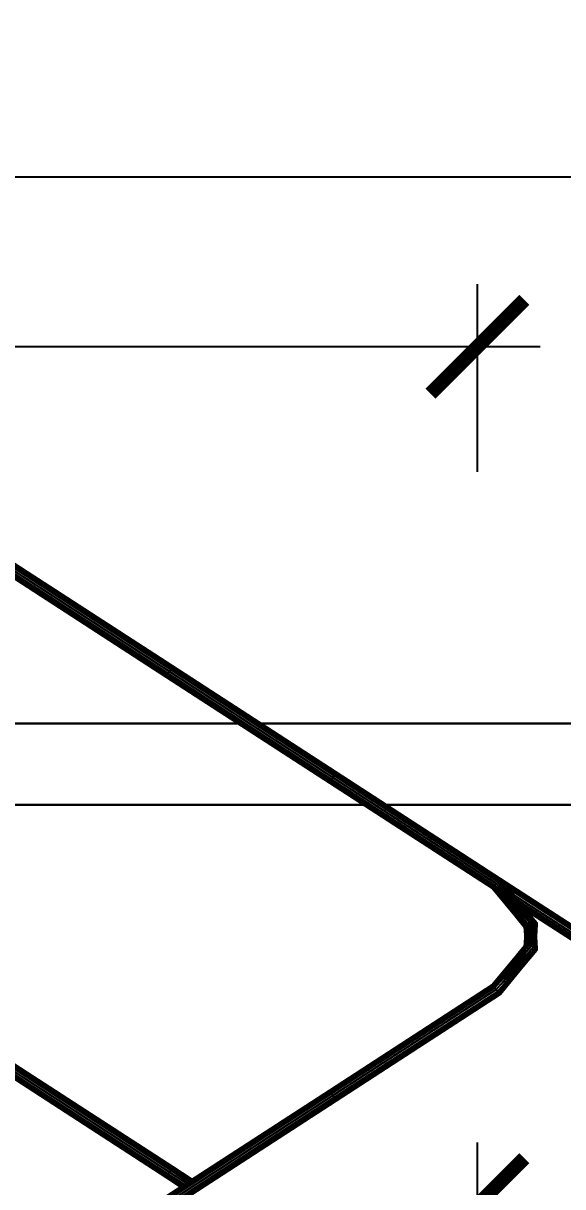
# Model space of a CAD drawing. Header units: millimetres. Extents: x 4647 to 73915, y -13612 to -8141.
# Drawn here: x 12478.4 to 12564.6, y -10862.6 to -10676.7 of the extents above; entities that cross this region are included whole.
import ezdxf

# ---------------------------------------------------------------- set-up
doc = ezdxf.new("R2010")
doc.units = ezdxf.units.MM
doc.layers.add('a_wymiary', color=250, linetype='Continuous', lineweight=9)
doc.layers.add('Structural - Combined', color=7, linetype='Continuous')
doc.styles.get("Standard").update_dxf_attribs({"font": 'arial.ttf'})
doc.dimstyles.new('1-100', dxfattribs={"dimtxt": 13, "dimasz": 15, "dimexe": 10, "dimexo": 20, "dimgap": 5, "dimtad": 1, "dimdec": 1, "dimrnd": 0.5, "dimtxsty": 'Standard', "dimblk": 'ARCHTICK', "dimcen": 0.09, "dimdle": 10, "dimadec": 0, "dimazin": 0, "dimtfac": 1, "dimtdec": 1, "dimtofl": 0, "dimtmove": 0, "dimatfit": 3, "dimfxl": 10, "dimfxlon": 1, "dimtolj": 1, "dimtzin": 0, "dimarcsym": 0})

# ---------------------------------------------------------------- blocks, each defined once
blk = doc.blocks.new('_ArchTick')
at = {"color": 0, "linetype": 'ByBlock', "const_width": 0.15}
blk.add_lwpolyline([(-0.5, -0.5), (0.5, 0.5)], dxfattribs=at)
blk = doc.blocks.new('*D802')
at = {"layer": 'a_wymiary', "color": 0, "lineweight": -2, "transparency": 16777216}
for p, q in [((11649, -10180.91), (11649, -10150.91)), ((12748.98, -10180.91), (12748.98, -10150.91)), ((11639, -10160.91), (12758.98, -10160.91))]:
    blk.add_line(p, q, dxfattribs=at)
at = {"layer": 'DEFPOINTS', "color": 0, "transparency": 16777216}
for p in [(12748.98, -10160.91), (11649, -10687.41), (12748.98, -10687.41)]:
    blk.add_point(p, dxfattribs=at)
at = {"layer": 'a_wymiary', "color": 0, "lineweight": -2, "transparency": 16777216, "xscale": 15, "yscale": 15, "zscale": 15, "rotation": 180}
blk.add_blockref('_ArchTick', (11649, -10160.91), dxfattribs=at)
at = {"layer": 'a_wymiary', "color": 0, "lineweight": -2, "transparency": 16777216, "xscale": 15, "yscale": 15, "zscale": 15}
blk.add_blockref('_ArchTick', (12748.98, -10160.91), dxfattribs=at)
at = {"layer": 'a_wymiary', "color": 0, "transparency": 16777216, "insert": (12198.99, -10149.28), "char_height": 13, "attachment_point": 5}
blk.add_mtext('\\A1;1100', dxfattribs=at)
blk = doc.blocks.new('*D811')
at = {"layer": 'a_wymiary', "color": 0, "lineweight": -2, "transparency": 16777216}
for p, q in [((12251.58, -10261.38), (12268.79, -10236.8)), ((12254.86, -10239.26), (12821.23, -10635.84)), ((12801.57, -10646.49), (12818.78, -10621.91))]:
    blk.add_line(p, q, dxfattribs=at)
at = {"layer": 'DEFPOINTS', "color": 0, "transparency": 16777216}
for p in [(12198.99, -10336.48), (12813.04, -10630.1), (12748.98, -10721.59)]:
    blk.add_point(p, dxfattribs=at)
at = {"layer": 'a_wymiary', "color": 0, "lineweight": -2, "transparency": 16777216, "xscale": 15, "yscale": 15, "zscale": 15}
for p, rotation in [((12263.05, -10245), 145.0000006898322), ((12813.04, -10630.1), 325.0000006898322)]:
    blk.add_blockref('_ArchTick', p, dxfattribs=dict(at, rotation=rotation))
at = {"layer": 'a_wymiary', "color": 0, "transparency": 16777216, "insert": (12545.39, -10427.05), "char_height": 13, "attachment_point": 5, "rotation": 325}
blk.add_mtext('\\A1;671,5', dxfattribs=at)
blk = doc.blocks.new('*D815')
at = {"layer": 'a_wymiary', "color": 0, "lineweight": -2, "transparency": 16777216}
for p, q in [((11649, -10701.59), (11649, -10691.21)), ((12748.98, -10701.59), (12748.98, -10691.21)), ((11639, -10701.21), (12758.98, -10701.21))]:
    blk.add_line(p, q, dxfattribs=at)
at = {"layer": 'DEFPOINTS', "color": 0, "transparency": 16777216}
for p in [(12748.98, -10701.21), (11649, -10721.59), (12748.98, -10721.59)]:
    blk.add_point(p, dxfattribs=at)
at = {"layer": 'a_wymiary', "color": 0, "lineweight": -2, "transparency": 16777216, "xscale": 15, "yscale": 15, "zscale": 15, "rotation": 180}
blk.add_blockref('_ArchTick', (11649, -10701.21), dxfattribs=at)
at = {"layer": 'a_wymiary', "color": 0, "lineweight": -2, "transparency": 16777216, "xscale": 15, "yscale": 15, "zscale": 15}
blk.add_blockref('_ArchTick', (12748.98, -10701.21), dxfattribs=at)
at = {"layer": 'a_wymiary', "color": 0, "transparency": 16777216, "insert": (12198.99, -10689.57), "char_height": 13, "attachment_point": 5}
blk.add_mtext('\\A1;1100', dxfattribs=at)
blk = doc.blocks.new('*D842')
at = {"layer": 'a_wymiary', "color": 0, "lineweight": -2, "transparency": 16777216}
for p, q in [((12550.98, -10885.5), (12550.98, -10855.5)), ((12658.98, -10885.5), (12658.98, -10855.5)), ((12540.98, -10865.5), (12668.98, -10865.5))]:
    blk.add_line(p, q, dxfattribs=at)
at = {"layer": 'DEFPOINTS', "color": 0, "transparency": 16777216}
for p in [(12658.98, -10865.5), (12658.98, -10920.41), (12550.98, -10921.07)]:
    blk.add_point(p, dxfattribs=at)
at = {"layer": 'a_wymiary', "color": 0, "lineweight": -2, "transparency": 16777216, "xscale": 15, "yscale": 15, "zscale": 15, "rotation": 180}
blk.add_blockref('_ArchTick', (12550.98, -10865.5), dxfattribs=at)
at = {"layer": 'a_wymiary', "color": 0, "lineweight": -2, "transparency": 16777216, "xscale": 15, "yscale": 15, "zscale": 15}
blk.add_blockref('_ArchTick', (12658.98, -10865.5), dxfattribs=at)
at = {"layer": 'a_wymiary', "color": 0, "transparency": 16777216, "insert": (12604.98, -10853.87), "char_height": 13, "attachment_point": 5}
blk.add_mtext('\\A1;108', dxfattribs=at)
blk = doc.blocks.new('*D844')
at = {"layer": 'a_wymiary', "color": 0, "lineweight": -2, "transparency": 16777216}
for p, q in [((12342.09, -10748.35), (12342.09, -10718.35)), ((12550.98, -10748.35), (12550.98, -10718.35)), ((12560.98, -10728.35), (12332.09, -10728.35))]:
    blk.add_line(p, q, dxfattribs=at)
at = {"layer": 'DEFPOINTS', "color": 0, "transparency": 16777216}
for p in [(12342.09, -10728.35), (12342.09, -10788.57), (12550.98, -10885.5)]:
    blk.add_point(p, dxfattribs=at)
at = {"layer": 'a_wymiary', "color": 0, "lineweight": -2, "transparency": 16777216, "xscale": 15, "yscale": 15, "zscale": 15, "rotation": 180}
blk.add_blockref('_ArchTick', (12342.09, -10728.35), dxfattribs=at)
at = {"layer": 'a_wymiary', "color": 0, "lineweight": -2, "transparency": 16777216, "xscale": 15, "yscale": 15, "zscale": 15}
blk.add_blockref('_ArchTick', (12550.98, -10728.35), dxfattribs=at)
at = {"layer": 'a_wymiary', "color": 0, "transparency": 16777216, "insert": (12446.54, -10716.71), "char_height": 13, "attachment_point": 5}
blk.add_mtext('\\A1;209', dxfattribs=at)
blk = doc.blocks.new('*D845')
at = {"layer": 'a_wymiary', "color": 0, "lineweight": -2, "transparency": 16777216}
for p, q in [((12761.31, -10931.07), (12761.31, -10780.51)), ((12741.31, -10790.51), (12771.31, -10790.51)), ((12741.31, -10921.07), (12771.31, -10921.07))]:
    blk.add_line(p, q, dxfattribs=at)
at = {"layer": 'DEFPOINTS', "color": 0, "transparency": 16777216}
for p in [(12368.2, -10790.51), (12761.31, -10790.51), (12550.98, -10921.07)]:
    blk.add_point(p, dxfattribs=at)
at = {"layer": 'a_wymiary', "color": 0, "lineweight": -2, "transparency": 16777216, "xscale": 15, "yscale": 15, "zscale": 15}
for p, rotation in [((12761.31, -10790.51), 90), ((12761.31, -10921.07), 270)]:
    blk.add_blockref('_ArchTick', p, dxfattribs=dict(at, rotation=rotation))
at = {"layer": 'a_wymiary', "color": 0, "transparency": 16777216, "insert": (12748.49, -10855.79), "char_height": 13, "attachment_point": 5, "rotation": 90}
blk.add_mtext('\\A1;130,5', dxfattribs=at)

msp = doc.modelspace()

# ---------------------------------------------------------------- linework, layer by layer
for p, q in [((12476.03, -10762.7), (12502.14, -10779.64)), ((12502.14, -10779.64), (12476.03, -10762.7)), ((12476.15, -10762.52), (12502.26, -10779.46)), ((12502.26, -10779.46), (12476.15, -10762.52)), ((12476.19, -10762.45), (12502.3, -10779.4)), ((12502.3, -10779.4), (12476.19, -10762.45)), ((12501.21, -10781.07), (12475.1, -10764.13)), ((12475.1, -10764.13), (12501.21, -10781.07)), ((12501.26, -10781.01), (12475.15, -10764.07)), ((12475.15, -10764.07), (12501.26, -10781.01)), ((12475.26, -10763.88), (12501.37, -10780.83)), ((12501.37, -10780.83), (12475.26, -10763.88)), ((12475.44, -10763.61), (12501.55, -10780.56)), ((12501.55, -10780.56), (12475.44, -10763.61)), ((12475.65, -10763.29), (12501.76, -10780.24)), ((12501.76, -10780.24), (12475.65, -10763.29)), ((12475.86, -10762.97), (12501.97, -10779.91)), ((12501.97, -10779.91), (12475.86, -10762.97)), ((12502.26, -10779.46), (12502.14, -10779.64)), ((12502.14, -10779.64), (12502.26, -10779.46)), ((12502.3, -10779.4), (12502.26, -10779.46)), ((12502.26, -10779.46), (12502.3, -10779.4)), ((12502.26, -10779.46), (12528.37, -10796.4)), ((12528.37, -10796.4), (12502.26, -10779.46)), ((12502.3, -10779.4), (12516.44, -10788.57)), ((12528.41, -10796.34), (12502.3, -10779.4)), ((12501.26, -10781.01), (12501.21, -10781.07)), ((12501.21, -10781.07), (12501.26, -10781.01)), ((12512.76, -10788.57), (12501.21, -10781.07)), ((12501.21, -10781.07), (12527.33, -10798.02)), ((12501.37, -10780.83), (12501.26, -10781.01)), ((12501.26, -10781.01), (12501.37, -10780.83)), ((12527.37, -10797.95), (12501.26, -10781.01)), ((12501.26, -10781.01), (12527.37, -10797.95)), ((12501.55, -10780.56), (12501.37, -10780.83)), ((12501.37, -10780.83), (12501.55, -10780.56)), ((12501.37, -10780.83), (12527.49, -10797.77)), ((12527.49, -10797.77), (12501.37, -10780.83)), ((12501.76, -10780.24), (12501.55, -10780.56)), ((12501.55, -10780.56), (12501.76, -10780.24)), ((12501.55, -10780.56), (12527.66, -10797.5)), ((12527.66, -10797.5), (12501.55, -10780.56)), ((12501.97, -10779.91), (12501.76, -10780.24)), ((12501.76, -10780.24), (12501.97, -10779.91)), ((12501.76, -10780.24), (12527.87, -10797.18)), ((12527.87, -10797.18), (12501.76, -10780.24)), ((12502.14, -10779.64), (12501.97, -10779.91)), ((12501.97, -10779.91), (12502.14, -10779.64)), ((12501.97, -10779.91), (12528.08, -10796.86)), ((12528.08, -10796.86), (12501.97, -10779.91)), ((12502.14, -10779.64), (12528.26, -10796.59)), ((12528.26, -10796.59), (12502.14, -10779.64)), ((12393.16, -10788.57), (12512.76, -10788.57)), ((12512.76, -10788.57), (12393.16, -10788.57)), ((12532.8, -10801.57), (12512.76, -10788.57)), ((12516.44, -10788.57), (12658.98, -10788.57)), ((12516.44, -10788.57), (12536.47, -10801.57)), ((12658.98, -10788.57), (12516.44, -10788.57)), ((12527.37, -10797.95), (12527.33, -10798.02)), ((12527.33, -10798.02), (12527.37, -10797.95)), ((12527.33, -10798.02), (12553.31, -10814.88)), ((12527.49, -10797.77), (12527.37, -10797.95)), ((12527.37, -10797.95), (12527.49, -10797.77)), ((12553.36, -10814.82), (12527.37, -10797.95)), ((12527.37, -10797.95), (12553.36, -10814.82)), ((12527.66, -10797.5), (12527.49, -10797.77)), ((12527.49, -10797.77), (12527.66, -10797.5)), ((12527.49, -10797.77), (12553.51, -10814.66)), ((12553.51, -10814.66), (12527.49, -10797.77)), ((12527.87, -10797.18), (12527.66, -10797.5)), ((12527.66, -10797.5), (12527.87, -10797.18)), ((12527.66, -10797.5), (12553.72, -10814.41)), ((12553.72, -10814.41), (12527.66, -10797.5)), ((12528.08, -10796.86), (12527.87, -10797.18)), ((12527.87, -10797.18), (12528.08, -10796.86)), ((12527.87, -10797.18), (12553.98, -10814.12)), ((12553.98, -10814.12), (12527.87, -10797.18)), ((12528.26, -10796.59), (12528.08, -10796.86)), ((12528.08, -10796.86), (12528.26, -10796.59)), ((12528.08, -10796.86), (12554.24, -10813.84)), ((12554.24, -10813.84), (12528.08, -10796.86)), ((12528.37, -10796.4), (12528.26, -10796.59)), ((12528.26, -10796.59), (12528.37, -10796.4)), ((12528.26, -10796.59), (12554.46, -10813.59)), ((12554.46, -10813.59), (12528.26, -10796.59)), ((12528.41, -10796.34), (12528.37, -10796.4)), ((12528.37, -10796.4), (12528.41, -10796.34)), ((12528.37, -10796.4), (12554.6, -10813.43)), ((12554.6, -10813.43), (12528.37, -10796.4)), ((12554.65, -10813.37), (12528.41, -10796.34)), ((12413.19, -10801.57), (12532.8, -10801.57)), ((12532.8, -10801.57), (12413.19, -10801.57)), ((12553.31, -10814.88), (12532.8, -10801.57)), ((12536.47, -10801.57), (12658.98, -10801.57)), ((12536.47, -10801.57), (12554.65, -10813.37)), ((12658.98, -10801.57), (12536.47, -10801.57)), ((12553.36, -10814.82), (12553.31, -10814.88)), ((12553.31, -10814.88), (12553.36, -10814.82)), ((12553.51, -10814.66), (12553.36, -10814.82)), ((12553.36, -10814.82), (12553.51, -10814.66)), ((12557.2, -10819.54), (12553.36, -10814.82)), ((12553.36, -10814.82), (12558.49, -10821.14)), ((12553.72, -10814.41), (12553.51, -10814.66)), ((12553.51, -10814.66), (12553.72, -10814.41)), ((12553.51, -10814.66), (12558.49, -10821.14)), ((12558.52, -10820.97), (12553.51, -10814.66)), ((12553.51, -10814.66), (12558.52, -10820.97)), ((12558.49, -10821.14), (12553.51, -10814.66)), ((12553.98, -10814.12), (12553.72, -10814.41)), ((12553.72, -10814.41), (12553.98, -10814.12)), ((12553.72, -10814.41), (12558.52, -10820.97)), ((12558.69, -10820.78), (12553.72, -10814.41)), ((12553.72, -10814.41), (12558.69, -10820.78)), ((12558.52, -10820.97), (12553.72, -10814.41)), ((12554.24, -10813.84), (12553.98, -10814.12)), ((12553.98, -10814.12), (12554.24, -10813.84)), ((12553.98, -10814.12), (12558.69, -10820.78)), ((12558.98, -10820.59), (12553.98, -10814.12)), ((12553.98, -10814.12), (12558.98, -10820.59)), ((12558.69, -10820.78), (12553.98, -10814.12)), ((12554.46, -10813.59), (12554.24, -10813.84)), ((12554.24, -10813.84), (12554.46, -10813.59)), ((12554.24, -10813.84), (12558.98, -10820.59)), ((12559.35, -10820.42), (12554.24, -10813.84)), ((12554.24, -10813.84), (12559.35, -10820.42)), ((12558.98, -10820.59), (12554.24, -10813.84)), ((12554.6, -10813.43), (12554.46, -10813.59)), ((12554.46, -10813.59), (12554.6, -10813.43)), ((12554.46, -10813.59), (12559.35, -10820.42)), ((12559.74, -10820.31), (12554.46, -10813.59)), ((12554.46, -10813.59), (12559.74, -10820.31)), ((12559.35, -10820.42), (12554.46, -10813.59)), ((12554.65, -10813.37), (12554.6, -10813.43)), ((12554.6, -10813.43), (12554.65, -10813.37)), ((12554.6, -10813.43), (12559.74, -10820.31)), ((12560.09, -10820.28), (12554.6, -10813.43)), ((12554.6, -10813.43), (12560.09, -10820.28)), ((12559.74, -10820.31), (12554.6, -10813.43)), ((12554.65, -10813.37), (12560.09, -10820.28)), ((12560.35, -10820.31), (12554.65, -10813.37)), ((12560.09, -10820.28), (12554.65, -10813.37)), ((12554.65, -10813.37), (12554.81, -10813.56)), ((12580.39, -10830.07), (12554.65, -10813.37)), ((12554.65, -10813.37), (12580.39, -10830.07)), ((12554.81, -10813.56), (12580.37, -10830.14)), ((12580.37, -10830.14), (12554.81, -10813.56)), ((12554.81, -10813.56), (12555.27, -10814.12)), ((12555.27, -10814.12), (12580.3, -10830.36)), ((12580.3, -10830.36), (12555.27, -10814.12)), ((12555.27, -10814.12), (12555.94, -10814.94)), ((12553.31, -10814.88), (12557.2, -10819.54)), ((12557.19, -10819.54), (12553.31, -10814.88)), ((12555.94, -10814.94), (12580.21, -10830.69)), ((12555.94, -10814.94), (12556.74, -10815.92)), ((12580.21, -10830.69), (12555.94, -10814.94)), ((12556.74, -10815.92), (12580.09, -10831.07)), ((12556.74, -10815.92), (12557.54, -10816.89)), ((12580.09, -10831.07), (12556.74, -10815.92)), ((12557.54, -10816.89), (12579.98, -10831.45)), ((12557.54, -10816.89), (12558.22, -10817.72)), ((12579.98, -10831.45), (12557.54, -10816.89)), ((12558.22, -10817.72), (12579.88, -10831.78)), ((12558.22, -10817.72), (12558.67, -10818.27)), ((12579.88, -10831.78), (12558.22, -10817.72)), ((12579.82, -10831.99), (12558.67, -10818.27)), ((12558.67, -10818.27), (12558.83, -10818.46)), ((12558.67, -10818.27), (12579.82, -10831.99)), ((12558.83, -10818.46), (12579.8, -10832.07)), ((12579.8, -10832.07), (12558.83, -10818.46)), ((12558.83, -10818.46), (12558.93, -10818.59)), ((12558.49, -10821.14), (12557.19, -10819.54)), ((12559.74, -10820.31), (12558.61, -10823.95)), ((12558.61, -10823.95), (12559.74, -10820.31)), ((12560.09, -10820.28), (12558.87, -10823.91)), ((12558.87, -10823.91), (12560.09, -10820.28)), ((12558.87, -10823.91), (12559.74, -10820.31)), ((12559.74, -10820.31), (12558.87, -10823.91)), ((12558.93, -10818.59), (12560.35, -10820.31)), ((12560.47, -10820.42), (12558.93, -10818.59)), ((12558.93, -10818.59), (12560.47, -10820.42)), ((12559.22, -10823.95), (12560.09, -10820.28)), ((12560.09, -10820.28), (12559.22, -10823.95)), ((12560.35, -10820.31), (12559.22, -10823.95)), ((12559.22, -10823.95), (12560.35, -10820.31)), ((12559.74, -10820.31), (12559.35, -10820.42)), ((12559.35, -10820.42), (12559.74, -10820.31)), ((12559.61, -10824.06), (12560.35, -10820.31)), ((12560.35, -10820.31), (12559.61, -10824.06)), ((12560.09, -10820.28), (12559.74, -10820.31)), ((12559.74, -10820.31), (12560.09, -10820.28)), ((12560.35, -10820.31), (12560.09, -10820.28)), ((12560.09, -10820.28), (12560.35, -10820.31)), ((12560.47, -10820.42), (12560.35, -10820.31)), ((12560.35, -10820.31), (12560.47, -10820.42)), ((12559.35, -10820.42), (12558.49, -10824.06)), ((12558.49, -10824.06), (12559.35, -10820.42)), ((12558.98, -10820.59), (12558.49, -10824.06)), ((12558.52, -10820.97), (12558.49, -10821.14)), ((12558.49, -10821.14), (12558.52, -10820.97)), ((12558.49, -10821.14), (12558.54, -10821.51)), ((12558.54, -10821.51), (12558.49, -10821.14)), ((12558.69, -10820.78), (12558.52, -10820.97)), ((12558.52, -10820.97), (12558.69, -10820.78)), ((12558.52, -10820.97), (12558.6, -10822.6)), ((12558.54, -10821.51), (12558.52, -10820.97)), ((12558.54, -10823.68), (12558.98, -10820.59)), ((12558.69, -10820.78), (12558.54, -10823.68)), ((12558.6, -10822.6), (12558.54, -10821.51)), ((12558.6, -10822.6), (12558.69, -10820.78)), ((12558.61, -10823.95), (12559.35, -10820.42)), ((12559.35, -10820.42), (12558.61, -10823.95)), ((12558.98, -10820.59), (12558.69, -10820.78)), ((12558.69, -10820.78), (12558.98, -10820.59)), ((12559.35, -10820.42), (12558.98, -10820.59)), ((12558.98, -10820.59), (12559.35, -10820.42)), ((12560.47, -10820.42), (12559.61, -10824.06)), ((12559.61, -10824.06), (12560.47, -10820.42)), ((12559.98, -10824.22), (12560.47, -10820.42)), ((12560.44, -10820.65), (12559.98, -10824.22)), ((12560.27, -10824.41), (12560.44, -10820.65)), ((12560.44, -10820.65), (12560.36, -10822.6)), ((12560.47, -10820.42), (12560.44, -10820.65)), ((12558.87, -10823.91), (12553.31, -10830.31)), ((12553.31, -10830.31), (12558.87, -10823.91)), ((12558.61, -10823.95), (12553.31, -10830.31)), ((12553.36, -10830.37), (12558.87, -10823.91)), ((12558.87, -10823.91), (12553.36, -10830.37)), ((12559.22, -10823.95), (12553.36, -10830.37)), ((12553.36, -10830.37), (12559.22, -10823.95)), ((12553.51, -10830.53), (12559.22, -10823.95)), ((12559.22, -10823.95), (12553.51, -10830.53)), ((12559.61, -10824.06), (12553.51, -10830.53)), ((12553.51, -10830.53), (12559.61, -10824.06)), ((12553.72, -10830.78), (12559.61, -10824.06)), ((12559.61, -10824.06), (12553.72, -10830.78)), ((12557.2, -10825.65), (12558.61, -10823.95)), ((12558.49, -10824.06), (12557.2, -10825.65)), ((12557.2, -10825.65), (12558.49, -10824.06)), ((12558.49, -10824.06), (12558.54, -10823.68)), ((12558.61, -10823.95), (12558.49, -10824.06)), ((12558.49, -10824.06), (12558.61, -10823.95)), ((12558.54, -10823.68), (12558.6, -10822.6)), ((12558.87, -10823.91), (12558.61, -10823.95)), ((12558.61, -10823.95), (12558.87, -10823.91)), ((12559.22, -10823.95), (12558.87, -10823.91)), ((12558.87, -10823.91), (12559.22, -10823.95)), ((12559.61, -10824.06), (12559.22, -10823.95)), ((12559.22, -10823.95), (12559.61, -10824.06)), ((12559.98, -10824.22), (12559.61, -10824.06)), ((12559.61, -10824.06), (12559.98, -10824.22)), ((12560.36, -10822.6), (12560.27, -10824.41)), ((12560.45, -10824.61), (12560.36, -10822.6)), ((12560.36, -10822.6), (12560.44, -10824.54)), ((12553.31, -10830.31), (12557.2, -10825.65)), ((12559.98, -10824.22), (12553.72, -10830.78)), ((12553.72, -10830.78), (12559.98, -10824.22)), ((12553.98, -10831.07), (12559.98, -10824.22)), ((12559.98, -10824.22), (12553.98, -10831.07)), ((12560.27, -10824.41), (12553.98, -10831.07)), ((12553.98, -10831.07), (12560.27, -10824.41)), ((12554.24, -10831.36), (12560.27, -10824.41)), ((12560.27, -10824.41), (12554.24, -10831.36)), ((12560.45, -10824.61), (12554.24, -10831.36)), ((12554.24, -10831.36), (12560.45, -10824.61)), ((12554.46, -10831.6), (12560.45, -10824.61)), ((12560.45, -10824.61), (12554.46, -10831.6)), ((12560.47, -10824.77), (12554.46, -10831.6)), ((12554.46, -10831.6), (12560.47, -10824.77)), ((12554.6, -10831.77), (12560.47, -10824.77)), ((12560.47, -10824.77), (12558.93, -10826.6)), ((12560.27, -10824.41), (12559.98, -10824.22)), ((12559.98, -10824.22), (12560.27, -10824.41)), ((12560.45, -10824.61), (12560.27, -10824.41)), ((12560.27, -10824.41), (12560.45, -10824.61)), ((12560.44, -10824.54), (12560.45, -10824.61)), ((12560.47, -10824.77), (12560.44, -10824.54)), ((12560.44, -10824.54), (12560.47, -10824.77)), ((12560.47, -10824.77), (12560.45, -10824.61)), ((12560.45, -10824.61), (12560.47, -10824.77)), ((12558.93, -10826.6), (12554.6, -10831.77)), ((12554.65, -10831.82), (12558.93, -10826.6)), ((12558.93, -10826.6), (12554.65, -10831.82)), ((12553.31, -10830.31), (12527.33, -10847.17)), ((12527.33, -10847.17), (12553.31, -10830.31)), ((12553.36, -10830.37), (12527.37, -10847.24)), ((12527.37, -10847.24), (12553.36, -10830.37)), ((12553.51, -10830.53), (12527.49, -10847.42)), ((12527.49, -10847.42), (12553.51, -10830.53)), ((12553.72, -10830.78), (12527.66, -10847.69)), ((12527.66, -10847.69), (12553.72, -10830.78)), ((12553.98, -10831.07), (12527.87, -10848.01)), ((12527.87, -10848.01), (12553.98, -10831.07)), ((12554.24, -10831.36), (12528.08, -10848.33)), ((12528.08, -10848.33), (12554.24, -10831.36)), ((12553.36, -10830.37), (12553.31, -10830.31)), ((12553.31, -10830.31), (12553.36, -10830.37)), ((12553.51, -10830.53), (12553.36, -10830.37)), ((12553.36, -10830.37), (12553.51, -10830.53)), ((12553.72, -10830.78), (12553.51, -10830.53)), ((12553.51, -10830.53), (12553.72, -10830.78)), ((12553.98, -10831.07), (12553.72, -10830.78)), ((12553.72, -10830.78), (12553.98, -10831.07)), ((12554.24, -10831.36), (12553.98, -10831.07)), ((12553.98, -10831.07), (12554.24, -10831.36)), ((12554.46, -10831.6), (12554.24, -10831.36)), ((12554.24, -10831.36), (12554.46, -10831.6)), ((12554.46, -10831.6), (12528.26, -10848.61)), ((12528.26, -10848.61), (12554.46, -10831.6)), ((12554.6, -10831.77), (12528.37, -10848.79)), ((12528.37, -10848.79), (12554.6, -10831.77)), ((12528.41, -10848.85), (12554.65, -10831.82)), ((12554.65, -10831.82), (12528.41, -10848.85)), ((12554.6, -10831.77), (12554.46, -10831.6)), ((12554.46, -10831.6), (12554.6, -10831.77)), ((12554.65, -10831.82), (12554.6, -10831.77)), ((12554.6, -10831.77), (12554.65, -10831.82)), ((12502.14, -10859.64), (12476.03, -10842.7)), ((12476.03, -10842.7), (12502.14, -10859.64)), ((12476.15, -10842.52), (12502.26, -10859.46)), ((12502.26, -10859.46), (12476.15, -10842.52)), ((12502.3, -10859.4), (12476.19, -10842.45)), ((12476.19, -10842.45), (12505.4, -10861.4)), ((12475.1, -10844.13), (12501.21, -10861.07)), ((12503.56, -10862.6), (12475.1, -10844.13)), ((12501.26, -10861.01), (12475.15, -10844.07)), ((12475.15, -10844.07), (12501.26, -10861.01)), ((12501.37, -10860.83), (12475.26, -10843.88)), ((12475.26, -10843.88), (12501.37, -10860.83)), ((12501.55, -10860.56), (12475.44, -10843.61)), ((12475.44, -10843.61), (12501.55, -10860.56)), ((12501.76, -10860.24), (12475.65, -10843.29)), ((12475.65, -10843.29), (12501.76, -10860.24)), ((12501.97, -10859.91), (12475.86, -10842.97)), ((12475.86, -10842.97), (12501.97, -10859.91)), ((12527.33, -10847.17), (12501.21, -10864.12)), ((12527.37, -10847.24), (12501.26, -10864.18)), ((12501.26, -10864.18), (12527.37, -10847.24)), ((12527.49, -10847.42), (12501.37, -10864.36)), ((12501.37, -10864.36), (12527.49, -10847.42)), ((12527.66, -10847.69), (12501.55, -10864.64)), ((12501.55, -10864.64), (12527.66, -10847.69)), ((12527.87, -10848.01), (12501.76, -10864.96)), ((12501.76, -10864.96), (12527.87, -10848.01)), ((12505.4, -10861.4), (12527.33, -10847.17)), ((12527.37, -10847.24), (12527.33, -10847.17)), ((12527.33, -10847.17), (12527.37, -10847.24)), ((12527.49, -10847.42), (12527.37, -10847.24)), ((12527.37, -10847.24), (12527.49, -10847.42)), ((12527.66, -10847.69), (12527.49, -10847.42)), ((12527.49, -10847.42), (12527.66, -10847.69)), ((12527.87, -10848.01), (12527.66, -10847.69)), ((12527.66, -10847.69), (12527.87, -10848.01)), ((12528.08, -10848.33), (12527.87, -10848.01)), ((12527.87, -10848.01), (12528.08, -10848.33)), ((12528.08, -10848.33), (12501.97, -10865.28)), ((12501.97, -10865.28), (12528.08, -10848.33)), ((12528.26, -10848.61), (12502.14, -10865.55)), ((12502.14, -10865.55), (12528.26, -10848.61)), ((12528.37, -10848.79), (12502.26, -10865.73)), ((12502.26, -10865.73), (12528.37, -10848.79)), ((12502.3, -10865.8), (12528.41, -10848.85)), ((12528.41, -10848.85), (12507.23, -10862.6)), ((12528.26, -10848.61), (12528.08, -10848.33)), ((12528.08, -10848.33), (12528.26, -10848.61)), ((12528.37, -10848.79), (12528.26, -10848.61)), ((12528.26, -10848.61), (12528.37, -10848.79)), ((12528.41, -10848.85), (12528.37, -10848.79)), ((12528.37, -10848.79), (12528.41, -10848.85)), ((12502.26, -10859.46), (12502.3, -10859.4)), ((12502.3, -10859.4), (12502.26, -10859.46)), ((12505.4, -10861.4), (12502.3, -10859.4)), ((12501.21, -10861.07), (12501.26, -10861.01)), ((12501.26, -10861.01), (12501.21, -10861.07)), ((12501.21, -10861.07), (12503.56, -10862.6)), ((12501.26, -10861.01), (12501.37, -10860.83)), ((12501.37, -10860.83), (12501.26, -10861.01)), ((12503.63, -10862.55), (12501.26, -10861.01)), ((12501.26, -10861.01), (12503.63, -10862.55)), ((12501.37, -10860.83), (12501.55, -10860.56)), ((12501.55, -10860.56), (12501.37, -10860.83)), ((12503.83, -10862.42), (12501.37, -10860.83)), ((12501.37, -10860.83), (12503.83, -10862.42)), ((12501.55, -10860.56), (12501.76, -10860.24)), ((12501.76, -10860.24), (12501.55, -10860.56)), ((12504.13, -10862.23), (12501.55, -10860.56)), ((12501.55, -10860.56), (12504.13, -10862.23)), ((12501.76, -10860.24), (12501.97, -10859.91)), ((12501.97, -10859.91), (12501.76, -10860.24)), ((12504.48, -10862), (12501.76, -10860.24)), ((12501.76, -10860.24), (12504.48, -10862)), ((12501.97, -10859.91), (12502.14, -10859.64)), ((12502.14, -10859.64), (12501.97, -10859.91)), ((12504.83, -10861.77), (12501.97, -10859.91)), ((12501.97, -10859.91), (12504.83, -10861.77)), ((12502.14, -10859.64), (12502.26, -10859.46)), ((12502.26, -10859.46), (12502.14, -10859.64)), ((12505.13, -10861.58), (12502.14, -10859.64)), ((12502.14, -10859.64), (12505.13, -10861.58)), ((12502.26, -10859.46), (12505.33, -10861.45)), ((12505.33, -10861.45), (12502.26, -10859.46)), ((12503.56, -10862.6), (12503.63, -10862.55)), ((12503.63, -10862.55), (12503.83, -10862.42)), ((12503.83, -10862.42), (12504.13, -10862.23)), ((12504.13, -10862.23), (12504.48, -10862)), ((12504.48, -10862), (12504.83, -10861.77)), ((12504.83, -10861.77), (12505.13, -10861.58)), ((12505.13, -10861.58), (12505.33, -10861.45)), ((12505.33, -10861.45), (12505.4, -10861.4))]:
    msp.add_line(p, q)
at = {"layer": 'Structural - Combined', "color": 161, "lineweight": 25}
for p, q in [((12476.19, -10762.45), (12502.3, -10779.4)), ((12475.1, -10764.13), (12501.21, -10781.07)), ((12502.3, -10779.4), (12528.41, -10796.34)), ((12501.21, -10781.07), (12527.33, -10798.02)), ((12527.33, -10798.02), (12553.31, -10814.88)), ((12528.41, -10796.34), (12554.65, -10813.37)), ((12553.31, -10814.88), (12553.36, -10814.82)), ((12553.36, -10814.82), (12558.49, -10821.14)), ((12554.6, -10813.43), (12554.65, -10813.37)), ((12554.65, -10813.37), (12580.39, -10830.07)), ((12554.65, -10813.37), (12560.35, -10820.31)), ((12553.31, -10814.88), (12557.2, -10819.54)), ((12558.83, -10818.46), (12579.8, -10832.07)), ((12558.93, -10818.59), (12560.47, -10820.42)), ((12559.35, -10820.42), (12559.74, -10820.31)), ((12560.09, -10820.28), (12560.35, -10820.31)), ((12560.35, -10820.31), (12560.47, -10820.42)), ((12558.98, -10820.59), (12558.49, -10824.06)), ((12558.49, -10821.14), (12558.52, -10820.97)), ((12558.49, -10821.14), (12558.54, -10821.51)), ((12558.52, -10820.97), (12558.69, -10820.78)), ((12558.52, -10820.97), (12558.6, -10822.6)), ((12558.69, -10820.78), (12558.54, -10823.68)), ((12558.69, -10820.78), (12558.98, -10820.59)), ((12558.69, -10820.78), (12558.69, -10820.82)), ((12558.98, -10820.59), (12559.35, -10820.42)), ((12560.47, -10820.42), (12559.98, -10824.22)), ((12560.44, -10820.65), (12560.27, -10824.41)), ((12558.61, -10823.95), (12553.31, -10830.31)), ((12558.49, -10824.06), (12557.2, -10825.65)), ((12558.49, -10824.06), (12558.61, -10823.95)), ((12558.61, -10823.95), (12558.56, -10824.01)), ((12558.87, -10823.91), (12559.22, -10823.95)), ((12559.22, -10823.95), (12559.61, -10824.06)), ((12559.61, -10824.06), (12559.98, -10824.22)), ((12560.36, -10822.6), (12560.45, -10824.61)), ((12560.47, -10824.77), (12554.6, -10831.77)), ((12559.98, -10824.22), (12560.27, -10824.41)), ((12560.27, -10824.41), (12560.45, -10824.61)), ((12560.44, -10824.54), (12560.47, -10824.77)), ((12560.45, -10824.61), (12560.47, -10824.77)), ((12558.93, -10826.6), (12554.65, -10831.82)), ((12553.31, -10830.31), (12527.33, -10847.17)), ((12553.31, -10830.31), (12553.36, -10830.37)), ((12554.65, -10831.82), (12528.41, -10848.85)), ((12554.6, -10831.77), (12554.65, -10831.82)), ((12502.3, -10859.4), (12476.19, -10842.45)), ((12501.21, -10861.07), (12475.1, -10844.13)), ((12527.33, -10847.17), (12501.21, -10864.12)), ((12528.41, -10848.85), (12502.3, -10865.8)), ((12505.4, -10861.4), (12502.3, -10859.4)), ((12503.56, -10862.6), (12501.21, -10861.07))]:
    msp.add_line(p, q, dxfattribs=at)

# ---------------------------------------------------------------- dimensions: what is measured, and where the dimension line sits
at = {"layer": 'a_wymiary'}
for base, p1, p2, picture, middle in [((12748.98, -10160.91), (11649, -10687.41), (12748.98, -10687.41), '*D802', (12198.99, -10149.28)), ((12748.98, -10701.21), (11649, -10721.59), (12748.98, -10721.59), '*D815', (12198.99, -10689.57)), ((12342.09, -10728.35), (12550.98, -10885.5), (12342.09, -10788.57), '*D844', (12446.54, -10716.71)), ((12658.98, -10865.5), (12550.98, -10921.07), (12658.98, -10920.41), '*D842', (12604.98, -10853.87))]:
    dim = msp.add_linear_dim(base=base, p1=p1, p2=p2, dimstyle='1-100', override={"dimfxl": 20}, dxfattribs=at)
    dim.commit()
    dim.dimension.update_dxf_attribs({"geometry": picture, "text_midpoint": middle})
dim = msp.add_aligned_dim(p1=(12198.99, -10336.48), p2=(12748.98, -10721.59), distance=111.68, dimstyle='1-100', override={"dimfxl": 20}, dxfattribs=at)
dim.commit()
dim.dimension.update_dxf_attribs({"geometry": '*D811', "text_midpoint": (12545.39, -10427.05)})
dim = msp.add_linear_dim(base=(12761.31, -10790.51), p1=(12550.98, -10921.07), p2=(12368.2, -10790.51), angle=90, dimstyle='1-100', override={"dimfxl": 20}, dxfattribs=at)
dim.commit()
dim.dimension.update_dxf_attribs({"geometry": '*D845', "text_midpoint": (12748.49, -10855.79)})

doc.saveas('drawing.dxf')
